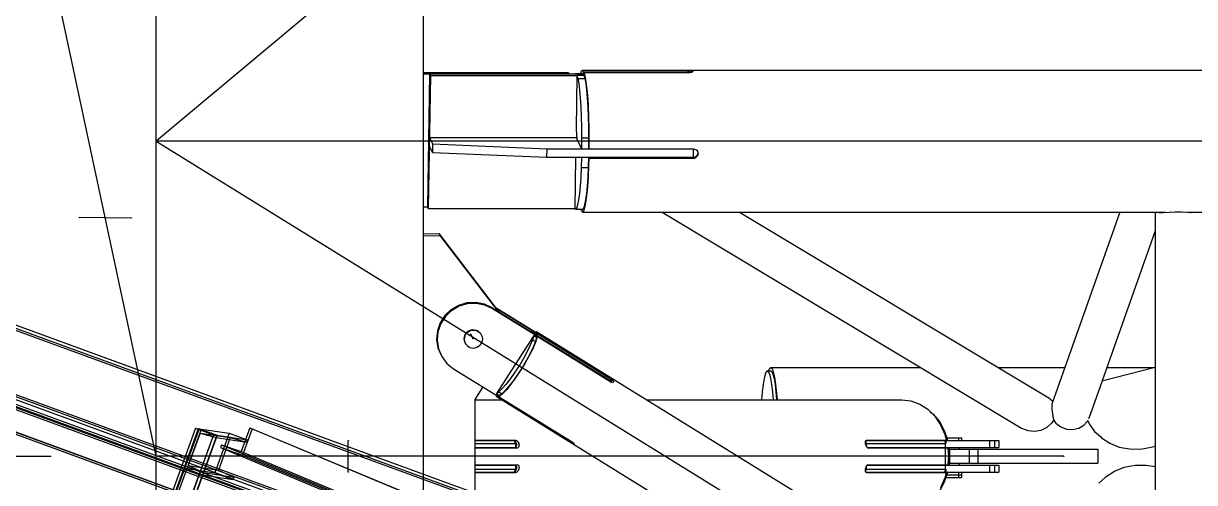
# Model space of a CAD drawing. Header units: millimetres. Extents: x 150209.93 to 150215.05, y 136675.65 to 136679.93.
# Drawn here: x 150213.6069 to 150213.6738, y 136676.4812 to 136676.5074 of the extents above; entities that cross this region are included whole.
import ezdxf

# ---------------------------------------------------------------- set-up
doc = ezdxf.new("R2010")
doc.units = ezdxf.units.MM
doc.header["$LTSCALE"] = 0.25
for name, pattern in [('CENTER', [50.8, 31.75, -6.35, 6.35, -6.35]), ('XKITLINE00', [0]), ('XKITLINE02', [4, 2, -2]), ('XKITLINE03', [6, 3, -1, 1, -1])]:
    doc.linetypes.add(name, pattern=pattern)

# ---------------------------------------------------------------- blocks, each defined once
blk = doc.blocks.new('çatıı')
at = {"color": 8, "linetype": 'CENTER'}
for p, q in [((25173.61, 5810.27), (23430, 4350.27)), ((23430, 3985.69), (23430, 5629.8)), ((23430, 4260.27), (23255, 5080.27)), ((24815.87, 4350.27), (23430, 4350.27)), ((23430, 4350.27), (23720.98, 4170.27)), ((23422.87, 4328.32), (23408.05, 4328.45)), ((23520.45, 4293.9), (23519.82, 4295.13)), ((23484.84, 4255.77), (23484.84, 4264.77)), ((23655.3, 4264.77), (23655.3, 4255.77)), ((22899.99, 4260.27), (23429.99, 4260.27)), ((23255, 3440.27), (23430, 4260.27)), ((23689.14, 4260.27), (23430, 4260.27))]:
    blk.add_line(p, q, dxfattribs=at)
at = {"color": 8, "linetype": 'XKITLINE00'}
for p, q in [((23506.2, 4402.03), (23506.2, 4116.03)), ((23506.2, 4369.85), (23547.72, 4369.85)), ((23506.2, 4369.5), (23547.9, 4369.5)), ((23508.06, 4369.5), (23507.45, 4331.49)), ((23508.29, 4369.06), (23507.67, 4331.05)), ((23508.06, 4369.5), (23508.29, 4369.06)), ((23508.06, 4369.5), (23552.12, 4369.5)), ((23508.29, 4369.06), (23550.11, 4369.06)), ((23547.72, 4369.85), (23547.9, 4369.5)), ((23549.59, 4369.64), (23549.5, 4369.5)), ((23549.59, 4369.64), (23551.59, 4369.64)), ((23549.59, 4369.64), (23549.89, 4369.55)), ((23550.11, 4369.12), (23549.87, 4353.75)), ((23549.89, 4369.55), (23551.88, 4369.55)), ((23549.89, 4369.55), (23549.89, 4369.5)), ((23550.11, 4369.12), (23552.11, 4369.12)), ((23550.11, 4369.12), (23550.38, 4368.14)), ((23550.38, 4368.14), (23552.38, 4368.14)), ((23550.38, 4368.14), (23550.63, 4366.71)), ((23551.36, 4370.27), (23551.15, 4369.64)), ((23551.36, 4370.27), (23551.69, 4370.57)), ((23551.59, 4369.64), (23551.88, 4369.55)), ((23551.69, 4370.57), (24815.87, 4370.57)), ((23551.69, 4370.57), (23551.89, 4370.38)), ((23551.89, 4370.38), (23551.87, 4369.56)), ((23551.88, 4369.55), (23551.88, 4369.5)), ((23551.89, 4370.38), (23581.76, 4370.38)), ((23552.11, 4369.12), (23552.38, 4368.14)), ((23552.13, 4369.91), (23552.12, 4369.09)), ((23552.13, 4369.91), (23582, 4369.91)), ((23552.13, 4369.91), (23552.32, 4369.35)), ((23552.32, 4369.35), (23552.61, 4367.86)), ((23552.38, 4368.14), (23552.63, 4366.71)), ((23552.61, 4367.86), (23552.88, 4365.83)), ((23581.76, 4370.38), (23581.75, 4369.91)), ((23581.76, 4370.38), (23582.11, 4370.38)), ((23582, 4369.91), (23582.35, 4369.92)), ((23582.11, 4370.38), (23582.45, 4370.37)), ((23582.11, 4370.38), (23582.11, 4369.91)), ((23582.35, 4369.92), (23582.66, 4369.96)), ((23582.45, 4370.37), (23582.75, 4370.35)), ((23582.66, 4369.96), (23582.92, 4370.01)), ((23582.75, 4370.35), (23582.99, 4370.32)), ((23582.92, 4370.01), (23583.11, 4370.09)), ((23582.99, 4370.32), (23583.15, 4370.3)), ((23583.11, 4370.09), (23583.21, 4370.17)), ((23583.15, 4370.3), (23583.23, 4370.27)), ((23583.23, 4370.27), (23583.21, 4370.17)), ((23550.63, 4366.71), (23550.86, 4364.85)), ((23550.86, 4364.85), (23551.06, 4362.62)), ((23552.63, 4366.71), (23552.85, 4364.85)), ((23552.85, 4364.85), (23553.05, 4362.62)), ((23552.88, 4365.83), (23553.1, 4363.32)), ((23551.06, 4362.62), (23551.22, 4360.08)), ((23553.05, 4362.62), (23553.21, 4360.08)), ((23553.1, 4363.32), (23553.29, 4360.42)), ((23551.22, 4360.08), (23551.34, 4357.28)), ((23553.21, 4360.08), (23553.34, 4357.28)), ((23553.29, 4360.42), (23553.43, 4357.22)), ((23551.34, 4357.28), (23551.43, 4354.31)), ((23553.34, 4357.28), (23553.42, 4354.31)), ((23553.43, 4357.22), (23553.51, 4353.8)), ((23508, 4351.29), (23507.96, 4348.83)), ((23508, 4351.29), (23508.9, 4349.54)), ((23508, 4351.29), (23550.02, 4351.29)), ((23549.87, 4353.75), (23550.05, 4350.85)), ((23551.43, 4354.31), (23551.46, 4351.23)), ((23551.46, 4351.23), (23551.45, 4348.12)), ((23551.46, 4351.23), (23553.45, 4351.23)), ((23553.42, 4354.31), (23553.45, 4351.23)), ((23553.45, 4351.23), (23553.44, 4348.12)), ((23553.51, 4353.8), (23553.54, 4350.27)), ((23507.96, 4348.83), (23508.86, 4347.08)), ((23508.9, 4349.54), (23508.86, 4347.08)), ((23508.9, 4349.54), (23541.49, 4348.13)), ((23541.49, 4348.13), (23541.45, 4345.67)), ((23541.49, 4348.13), (23551.45, 4348.13)), ((23550.05, 4350.85), (23551.45, 4348.12)), ((23551.45, 4348.12), (23553.44, 4348.12)), ((23553.44, 4348.13), (23553.49, 4348.13)), ((23553.45, 4348.23), (23553.52, 4348.08)), ((23553.54, 4350.27), (23553.52, 4348.08)), ((23553.52, 4348.08), (23583.4, 4348.08)), ((23583.31, 4348.08), (23583.27, 4345.67)), ((23583.4, 4348.08), (23583.74, 4348.03)), ((23583.74, 4348.03), (23584.07, 4347.9)), ((23584.07, 4347.9), (23584.34, 4347.68)), ((23508.86, 4347.08), (23541.45, 4345.67)), ((23541.45, 4345.67), (23551.41, 4345.67)), ((23549.74, 4345.67), (23549.5, 4330.99)), ((23551.41, 4345.66), (23551.32, 4342.72)), ((23551.41, 4345.67), (23583.27, 4345.67)), ((23551.41, 4345.67), (23551.41, 4345.66)), ((23551.41, 4345.66), (23553.41, 4345.66)), ((23553.41, 4345.66), (23553.32, 4342.72)), ((23553.4, 4345.67), (23553.41, 4345.66)), ((23553.4, 4345.63), (23583.25, 4345.63)), ((23553.4, 4345.57), (23553.48, 4345.42)), ((23553.48, 4345.42), (23553.43, 4343.33)), ((23553.48, 4345.42), (23583.35, 4345.42)), ((23581.6, 4345.67), (23581.6, 4345.63)), ((23583.25, 4345.63), (23583.6, 4345.67)), ((23583.25, 4345.63), (23583.35, 4345.42)), ((23583.35, 4345.42), (23583.7, 4345.46)), ((23583.6, 4345.67), (23583.92, 4345.8)), ((23583.6, 4345.67), (23583.7, 4345.46)), ((23583.7, 4345.46), (23584.03, 4345.6)), ((23583.92, 4345.8), (23584.21, 4346.01)), ((23584.03, 4345.6), (23584.31, 4345.8)), ((23584.43, 4346.28), (23584.21, 4346.01)), ((23584.53, 4346.07), (23584.31, 4345.8)), ((23584.34, 4347.68), (23584.55, 4347.4)), ((23584.57, 4346.6), (23584.43, 4346.28)), ((23584.51, 4347.47), (23584.58, 4347.28)), ((23584.67, 4346.39), (23584.53, 4346.07)), ((23584.55, 4347.4), (23584.69, 4347.08)), ((23584.62, 4346.95), (23584.57, 4346.6)), ((23584.58, 4347.28), (23584.62, 4346.95)), ((23584.73, 4346.75), (23584.67, 4346.39)), ((23584.69, 4347.08), (23584.73, 4346.75)), ((23551.32, 4342.72), (23551.19, 4339.96)), ((23551.32, 4342.72), (23553.32, 4342.72)), ((23553.32, 4342.72), (23553.19, 4339.96)), ((23553.43, 4343.33), (23553.29, 4340.12)), ((23551.19, 4339.96), (23551.02, 4337.47)), ((23553.19, 4339.96), (23553.02, 4337.47)), ((23553.29, 4340.12), (23553.1, 4337.23)), ((23550.82, 4335.31), (23550.59, 4333.53)), ((23551.02, 4337.47), (23550.82, 4335.31)), ((23552.81, 4335.31), (23552.58, 4333.53)), ((23552.88, 4334.72), (23552.61, 4332.69)), ((23553.02, 4337.47), (23552.81, 4335.31)), ((23553.1, 4337.23), (23552.88, 4334.72)), ((23506.2, 4331.49), (23507.45, 4331.49)), ((23507.45, 4331.49), (23507.67, 4331.05)), ((23507.67, 4331.05), (23549.5, 4331.05)), ((23550.06, 4331.3), (23549.78, 4330.9)), ((23550.33, 4332.18), (23550.06, 4331.3)), ((23550.59, 4333.53), (23550.33, 4332.18)), ((23552.05, 4331.3), (23551.77, 4330.9)), ((23552.32, 4331.2), (23552.01, 4330.28)), ((23552.32, 4332.18), (23552.05, 4331.3)), ((23552.58, 4333.53), (23552.32, 4332.18)), ((23552.61, 4332.69), (23552.32, 4331.2)), ((23549.5, 4330.99), (23549.78, 4330.9)), ((23549.78, 4330.9), (23551.77, 4330.9)), ((23551.15, 4330.9), (23551.24, 4330.64)), ((23551.25, 4330.9), (23551.24, 4330.64)), ((23551.24, 4330.64), (23551.49, 4330.64)), ((23551.5, 4330.9), (23551.48, 4330.17)), ((23551.48, 4330.17), (23551.69, 4329.97)), ((23551.69, 4329.97), (23552.01, 4330.28)), ((23551.69, 4329.97), (23718.24, 4329.97)), ((23574.43, 4329.97), (23677.1, 4268.35)), ((23596.58, 4329.97), (23684.9, 4276.97)), ((23705.14, 4329.97), (23685.75, 4275.16)), ((23715.28, 4329.97), (23715.28, 4190.31)), ((23716.12, 4329.97), (23716.37, 4329.93)), ((23716.37, 4329.93), (23716.94, 4329.87)), ((23716.54, 4329.97), (23716.7, 4329.95)), ((23716.7, 4329.95), (23717.2, 4329.9)), ((23716.94, 4329.87), (23717.63, 4329.94)), ((23717.63, 4329.94), (23719.22, 4330.03)), ((23719.22, 4330.03), (23720.98, 4330.07)), ((23720.98, 4330.07), (23722.74, 4330.06)), ((23722.74, 4330.06), (23724.33, 4330)), ((23724.33, 4330), (23725.59, 4329.89)), ((23724.6, 4329.97), (23962.54, 4329.97)), ((23725.44, 4329.91), (23725.85, 4329.97)), ((23725.59, 4329.89), (23725.71, 4329.87)), ((23725.71, 4329.87), (23726.32, 4329.97)), ((23715.28, 4324.69), (23696.79, 4272.43)), ((23506.2, 4323.8), (23510.73, 4323.87)), ((23506.2, 4323.27), (23511, 4323.35)), ((23510.73, 4323.87), (23527.72, 4301.64)), ((23510.73, 4323.87), (23511, 4323.35)), ((23511, 4323.35), (23527.47, 4301.79)), ((23518.74, 4304.16), (23521.21, 4304.28)), ((23521.21, 4304.28), (23523.63, 4303.81)), ((23512.41, 4300.51), (23514.21, 4302.22)), ((23512.55, 4300.24), (23514.34, 4301.95)), ((23514.21, 4302.22), (23516.36, 4303.46)), ((23514.34, 4301.95), (23516.49, 4303.2)), ((23516.36, 4303.46), (23518.74, 4304.16)), ((23516.49, 4303.2), (23518.87, 4303.9)), ((23518.87, 4303.9), (23521.34, 4304.02)), ((23521.34, 4304.02), (23523.76, 4303.55)), ((23523.63, 4303.81), (23523.76, 4303.55)), ((23523.63, 4303.81), (23525.86, 4302.79)), ((23523.76, 4303.55), (23525.99, 4302.52)), ((23525.86, 4302.79), (23525.99, 4302.52)), ((23525.86, 4302.79), (23559.64, 4281.89)), ((23525.99, 4302.52), (23538.82, 4294.59)), ((23526.77, 4302.88), (23538.19, 4295.81)), ((23527.03, 4302.54), (23537.5, 4296.06)), ((23511.08, 4298.43), (23510.28, 4296.1)), ((23511.21, 4298.17), (23510.41, 4295.84)), ((23512.41, 4300.51), (23511.08, 4298.43)), ((23512.55, 4300.24), (23511.21, 4298.17)), ((23510.28, 4296.1), (23510.06, 4293.66)), ((23510.41, 4295.84), (23510.2, 4293.4)), ((23517.9, 4294.32), (23517.86, 4293.81)), ((23518.04, 4294.8), (23517.9, 4294.32)), ((23518.11, 4294.66), (23517.97, 4294.18)), ((23518.27, 4295.25), (23518.04, 4294.8)), ((23518.34, 4295.11), (23518.11, 4294.66)), ((23518.59, 4295.65), (23518.27, 4295.25)), ((23518.27, 4295.25), (23518.34, 4295.11)), ((23518.66, 4295.51), (23518.34, 4295.11)), ((23518.59, 4295.65), (23518.97, 4295.98)), ((23518.66, 4295.51), (23519.04, 4295.84)), ((23518.97, 4295.98), (23519.42, 4296.23)), ((23519.04, 4295.84), (23519.49, 4296.09)), ((23519.42, 4296.23), (23519.9, 4296.4)), ((23519.49, 4296.09), (23519.97, 4296.26)), ((23519.9, 4296.4), (23520.4, 4296.46)), ((23519.97, 4296.26), (23520.47, 4296.32)), ((23520.4, 4296.46), (23520.91, 4296.43)), ((23520.47, 4296.32), (23520.98, 4296.29)), ((23520.91, 4296.43), (23521.4, 4296.3)), ((23520.98, 4296.29), (23521.47, 4296.16)), ((23521.4, 4296.3), (23521.85, 4296.08)), ((23521.47, 4296.16), (23521.92, 4295.94)), ((23521.85, 4296.08), (23521.92, 4295.94)), ((23521.85, 4296.08), (23522.25, 4295.77)), ((23521.92, 4295.94), (23522.32, 4295.63)), ((23522.25, 4295.77), (23522.58, 4295.4)), ((23522.32, 4295.63), (23522.65, 4295.26)), ((23522.65, 4295.26), (23522.9, 4294.82)), ((23522.9, 4294.82), (23523.05, 4294.35)), ((23523.05, 4294.35), (23523.11, 4293.85)), ((23537.78, 4294.77), (23527.11, 4278.17)), ((23537.54, 4296.12), (23537.28, 4295.72)), ((23537.78, 4294.77), (23537.41, 4293.54)), ((23537.54, 4296.12), (23537.69, 4296.06)), ((23537.69, 4296.06), (23538.53, 4295.54)), ((23537.69, 4296.06), (23537.8, 4295.93)), ((23537.78, 4294.77), (23538.62, 4294.25)), ((23537.8, 4295.93), (23537.86, 4295.73)), ((23537.88, 4295.45), (23537.84, 4295.39)), ((23537.86, 4295.73), (23538.7, 4295.21)), ((23537.86, 4295.73), (23537.88, 4295.45)), ((23537.88, 4295.45), (23538.71, 4294.93)), ((23538.19, 4295.81), (23538.24, 4295.72)), ((23538.21, 4295.78), (23538.41, 4295.65)), ((23538.62, 4294.25), (23538.25, 4293.02)), ((23538.57, 4295.9), (23538.39, 4295.63)), ((23538.53, 4295.54), (23538.64, 4295.41)), ((23538.57, 4295.9), (23538.85, 4295.75)), ((23538.82, 4294.59), (23538.6, 4294.26)), ((23538.81, 4294.55), (23538.62, 4294.25)), ((23538.64, 4295.41), (23538.7, 4295.21)), ((23538.91, 4295.24), (23538.67, 4294.87)), ((23538.71, 4294.93), (23538.67, 4294.87)), ((23538.81, 4294.55), (23538.69, 4294.01)), ((23538.7, 4295.21), (23538.71, 4294.93)), ((23538.75, 4294.71), (23538.82, 4294.59)), ((23538.75, 4294.71), (23559.71, 4281.75)), ((23538.81, 4294.55), (23559.76, 4281.58)), ((23538.85, 4295.75), (23538.91, 4295.24)), ((23538.85, 4295.75), (23658.68, 4221.62)), ((23538.91, 4295.24), (23559.86, 4282.27)), ((23510.06, 4293.66), (23510.44, 4291.25)), ((23510.2, 4293.4), (23510.58, 4290.99)), ((23510.44, 4291.25), (23511.4, 4289.01)), ((23510.58, 4290.99), (23511.53, 4288.75)), ((23517.86, 4293.81), (23517.92, 4293.32)), ((23517.92, 4293.32), (23518.08, 4292.84)), ((23517.97, 4294.18), (23517.93, 4293.68)), ((23517.93, 4293.68), (23517.99, 4293.18)), ((23517.99, 4293.18), (23518.15, 4292.7)), ((23518.08, 4292.84), (23518.15, 4292.7)), ((23518.15, 4292.7), (23518.4, 4292.27)), ((23518.4, 4292.27), (23518.73, 4291.89)), ((23518.73, 4291.89), (23519.12, 4291.59)), ((23519.12, 4291.59), (23519.58, 4291.37)), ((23519.58, 4291.37), (23520.06, 4291.24)), ((23520.06, 4291.24), (23520.57, 4291.2)), ((23520.57, 4291.2), (23521.07, 4291.27)), ((23521.07, 4291.27), (23521.56, 4291.43)), ((23521.56, 4291.43), (23522, 4291.68)), ((23522, 4291.68), (23522.39, 4292.02)), ((23522.7, 4292.41), (23522.39, 4292.02)), ((23522.93, 4292.87), (23522.7, 4292.41)), ((23523.07, 4293.35), (23522.93, 4292.87)), ((23523.11, 4293.85), (23523.07, 4293.35)), ((23536.78, 4291.98), (23535.92, 4290.19)), ((23537.62, 4291.47), (23536.76, 4289.67)), ((23537.41, 4293.54), (23536.78, 4291.98)), ((23538.18, 4292.55), (23537.4, 4290.8)), ((23537.41, 4293.54), (23538.25, 4293.02)), ((23538.25, 4293.02), (23537.62, 4291.47)), ((23538.69, 4294.01), (23538.18, 4292.55)), ((23511.4, 4289.01), (23511.53, 4288.75)), ((23511.53, 4288.75), (23513, 4286.81)), ((23534.87, 4288.25), (23533.69, 4286.25)), ((23535.71, 4287.73), (23534.53, 4285.73)), ((23535.92, 4290.19), (23534.87, 4288.25)), ((23536.4, 4288.83), (23535.23, 4286.76)), ((23536.76, 4289.67), (23535.71, 4287.73)), ((23537.4, 4290.8), (23536.4, 4288.83)), ((23513, 4286.81), (23514.91, 4285.28)), ((23514.91, 4285.28), (23527.74, 4277.35)), ((23532.43, 4284.29), (23531.16, 4282.47)), ((23533.69, 4286.25), (23532.43, 4284.29)), ((23533.94, 4284.67), (23532.61, 4282.68)), ((23534.53, 4285.73), (23533.27, 4283.77)), ((23535.23, 4286.76), (23533.94, 4284.67)), ((23604.18, 4284.43), (23603.87, 4283.69)), ((23604.18, 4284.43), (23604.49, 4284.67)), ((23604.49, 4284.67), (23604.81, 4284.43)), ((23604.49, 4284.67), (23605.49, 4284.67)), ((23604.81, 4284.43), (23605.12, 4283.69)), ((23605.13, 4285.36), (23604.87, 4284.67)), ((23605.13, 4285.36), (23605.49, 4285.67)), ((23605.49, 4285.67), (23605.85, 4285.36)), ((23605.49, 4285.67), (23648.24, 4285.67)), ((23605.49, 4284.67), (23605.8, 4284.43)), ((23605.8, 4284.43), (23606.11, 4283.69)), ((23605.85, 4285.36), (23606.2, 4284.43)), ((23606.2, 4284.43), (23606.54, 4282.91)), ((23670.39, 4285.67), (23689.47, 4285.67)), ((23700.06, 4281.87), (23715.28, 4285.76)), ((23701.4, 4285.67), (23714.96, 4285.67)), ((23529.93, 4280.88), (23528.81, 4279.59)), ((23531.16, 4282.47), (23529.93, 4280.88)), ((23531.29, 4280.88), (23530.06, 4279.37)), ((23532, 4281.95), (23530.77, 4280.36)), ((23532.61, 4282.68), (23531.29, 4280.88)), ((23533.27, 4283.77), (23532, 4281.95)), ((23559.86, 4282.27), (23559.63, 4281.91)), ((23559.64, 4281.89), (23559.71, 4281.75)), ((23559.71, 4281.75), (23559.67, 4281.64)), ((23559.69, 4281.79), (23559.82, 4281.71)), ((23559.76, 4281.58), (23559.99, 4281.47)), ((23560.09, 4282.12), (23559.82, 4281.71)), ((23559.82, 4281.71), (23560.02, 4281.55)), ((23559.86, 4282.27), (23560.09, 4282.12)), ((23559.99, 4281.47), (23560.2, 4281.4)), ((23560.02, 4281.55), (23560.18, 4281.41)), ((23560.09, 4282.12), (23560.29, 4281.97)), ((23560.2, 4281.4), (23560.38, 4281.39)), ((23560.29, 4281.97), (23560.45, 4281.82)), ((23560.38, 4281.39), (23560.5, 4281.44)), ((23560.45, 4281.82), (23560.54, 4281.72)), ((23560.56, 4281.54), (23560.5, 4281.44)), ((23560.54, 4281.72), (23560.55, 4281.68)), ((23560.55, 4281.68), (23560.56, 4281.54)), ((23603.57, 4282.47), (23603.29, 4280.8)), ((23603.87, 4283.69), (23603.57, 4282.47)), ((23605.12, 4283.69), (23605.41, 4282.47)), ((23605.41, 4282.47), (23605.69, 4280.8)), ((23606.11, 4283.69), (23606.41, 4282.47)), ((23606.41, 4282.47), (23606.69, 4280.8)), ((23606.54, 4282.91), (23606.85, 4280.82)), ((23523.26, 4280.12), (23520.96, 4276.53)), ((23527.03, 4277.78), (23527.07, 4277.42)), ((23527.11, 4278.17), (23527.86, 4278.67)), ((23527.11, 4278.17), (23527.95, 4277.65)), ((23527.94, 4277.66), (23527.74, 4277.35)), ((23527.95, 4277.65), (23527.76, 4277.36)), ((23527.86, 4278.67), (23528.81, 4279.59)), ((23527.86, 4278.67), (23528.7, 4278.15)), ((23527.95, 4277.65), (23528.7, 4278.15)), ((23528.08, 4277.49), (23528.97, 4278.22)), ((23528.7, 4278.15), (23529.65, 4279.07)), ((23530.06, 4279.37), (23528.97, 4278.22)), ((23530.77, 4280.36), (23529.65, 4279.07)), ((23603.04, 4278.72), (23602.83, 4276.42)), ((23603.29, 4280.8), (23603.04, 4278.72)), ((23605.69, 4280.8), (23605.95, 4278.72)), ((23605.95, 4278.72), (23606.15, 4276.42)), ((23606.69, 4280.8), (23606.94, 4278.72)), ((23606.85, 4280.82), (23607.12, 4278.24)), ((23606.94, 4278.72), (23607.15, 4276.42)), ((23607.12, 4278.24), (23607.26, 4276.42)), ((23520.96, 4276.53), (23520.96, 4238.44)), ((23520.96, 4276.42), (23528.67, 4276.42)), ((23527.07, 4277.42), (23527.36, 4277.26)), ((23527.07, 4277.42), (23646.9, 4203.29)), ((23527.5, 4277.49), (23527.36, 4277.26)), ((23527.36, 4277.26), (23548.31, 4264.3)), ((23527.76, 4277.36), (23528.08, 4277.49)), ((23527.76, 4277.36), (23548.72, 4264.39)), ((23527.77, 4277.41), (23527.79, 4277.4)), ((23570.09, 4276.42), (23642.91, 4276.42)), ((23642.91, 4276.42), (23645.5, 4276.11)), ((23645.5, 4276.11), (23648, 4275.2)), ((23648, 4275.2), (23650.29, 4273.7)), ((23684.9, 4276.97), (23685.37, 4276.57)), ((23685.37, 4276.57), (23686.04, 4276)), ((23685.75, 4275.16), (23685.75, 4273.88)), ((23650.29, 4273.7), (23652.31, 4271.69)), ((23650.93, 4273.07), (23651.85, 4272.33)), ((23651.85, 4272.33), (23653.62, 4270.19)), ((23652.31, 4271.69), (23653.96, 4269.25)), ((23685.75, 4273.88), (23685.73, 4273.67)), ((23685.73, 4273.67), (23686.04, 4271.84)), ((23686.04, 4271.84), (23686.06, 4271.61)), ((23686.06, 4271.61), (23686.33, 4270.57)), ((23696.79, 4272.43), (23696.23, 4271)), ((23696.81, 4272.7), (23696.79, 4272.43)), ((23653.62, 4270.19), (23655.02, 4267.67)), ((23653.96, 4269.25), (23655.19, 4266.46)), ((23654.65, 4267.67), (23655.02, 4267.67)), ((23655.02, 4267.67), (23655.98, 4264.87)), ((23677.1, 4268.35), (23678.87, 4267.64)), ((23678.87, 4267.64), (23680.8, 4267.44)), ((23680.8, 4267.44), (23682.72, 4267.77)), ((23682.72, 4267.77), (23684.43, 4268.6)), ((23684.43, 4268.6), (23685.61, 4269.71)), ((23685.61, 4269.71), (23685.78, 4269.85)), ((23686.3, 4270.69), (23685.78, 4269.85)), ((23686.33, 4270.57), (23686.62, 4270.16)), ((23686.62, 4270.16), (23686.89, 4269.77)), ((23686.89, 4269.77), (23688.28, 4268.67)), ((23688.28, 4268.67), (23689.94, 4268.02)), ((23689.94, 4268.02), (23691.71, 4267.89)), ((23691.71, 4267.89), (23693.43, 4268.29)), ((23693.43, 4268.29), (23694.91, 4269.18)), ((23695.76, 4270.16), (23694.91, 4269.18)), ((23695.9, 4270.32), (23695.76, 4270.16)), ((23696.04, 4270.53), (23695.9, 4270.32)), ((23695.97, 4270.4), (23696.35, 4269.71)), ((23696.35, 4269.71), (23696.41, 4269.53)), ((23696.41, 4269.53), (23697.92, 4267.4)), ((23520.96, 4264.87), (23532.64, 4264.87)), ((23520.96, 4264.77), (23532.18, 4264.77)), ((23531.92, 4264.87), (23532.11, 4264.83)), ((23532.11, 4264.83), (23532.83, 4264.83)), ((23532.11, 4264.83), (23532.3, 4264.7)), ((23532.18, 4264.77), (23532.56, 4263.97)), ((23532.3, 4264.7), (23532.49, 4264.5)), ((23532.49, 4264.5), (23532.65, 4264.23)), ((23532.64, 4264.87), (23532.83, 4264.83)), ((23532.65, 4264.23), (23532.78, 4263.93)), ((23532.83, 4264.83), (23533.02, 4264.7)), ((23533.02, 4264.7), (23533.21, 4264.5)), ((23533.21, 4264.5), (23533.37, 4264.23)), ((23533.37, 4264.23), (23533.49, 4263.93)), ((23548.31, 4264.3), (23548.54, 4264.16)), ((23548.47, 4264.55), (23548.32, 4264.3)), ((23548.7, 4264.41), (23548.54, 4264.16)), ((23548.54, 4264.16), (23548.76, 4264.03)), ((23548.72, 4264.39), (23548.93, 4264.25)), ((23548.93, 4264.25), (23549.09, 4264.12)), ((23632.47, 4264.5), (23632.44, 4264.23)), ((23632.44, 4264.23), (23632.46, 4263.93)), ((23632.55, 4264.7), (23632.47, 4264.5)), ((23632.49, 4264.55), (23632.76, 4263.97)), ((23632.68, 4264.83), (23632.55, 4264.7)), ((23632.63, 4264.77), (23670.6, 4264.77)), ((23632.68, 4264.83), (23632.85, 4264.87)), ((23632.85, 4264.87), (23655.58, 4264.87)), ((23650.7, 4264.87), (23650.7, 4264.77)), ((23652.69, 4264.87), (23652.69, 4264.77)), ((23655.12, 4264.77), (23655.5, 4263.97)), ((23655.19, 4266.46), (23655.58, 4264.87)), ((23655.5, 4264.77), (23655.5, 4263.97)), ((23655.58, 4264.87), (23655.98, 4264.87)), ((23655.74, 4265.57), (23659.9, 4265.57)), ((23659.09, 4265.57), (23659.09, 4264.77)), ((23659.9, 4265.57), (23659.9, 4264.77)), ((23667.89, 4264.77), (23667.89, 4262.77)), ((23669.34, 4264.77), (23669.34, 4262.77)), ((23670.6, 4264.77), (23670.6, 4262.77)), ((23697.92, 4267.4), (23699.62, 4265.88)), ((23699.62, 4265.88), (23699.95, 4265.54)), ((23699.95, 4265.54), (23702.27, 4264)), ((23520.96, 4263.97), (23532.56, 4263.97)), ((23520.96, 4262.77), (23532.56, 4262.77)), ((23520.96, 4262.67), (23533.06, 4262.67)), ((23532.37, 4262.67), (23532.54, 4262.72)), ((23532.54, 4262.72), (23532.69, 4262.85)), ((23532.54, 4262.72), (23533.23, 4262.72)), ((23532.56, 4263.97), (23532.56, 4262.77)), ((23532.81, 4263.05), (23532.69, 4262.85)), ((23532.78, 4263.93), (23532.85, 4263.62)), ((23532.87, 4263.26), (23532.81, 4263.05)), ((23532.85, 4263.62), (23532.88, 4263.32)), ((23532.88, 4263.32), (23532.87, 4263.26)), ((23533.06, 4262.67), (23533.23, 4262.72)), ((23533.23, 4262.72), (23533.39, 4262.85)), ((23533.5, 4263.05), (23533.39, 4262.85)), ((23533.49, 4263.93), (23533.57, 4263.62)), ((23533.58, 4263.32), (23533.5, 4263.05)), ((23533.57, 4263.62), (23533.59, 4263.43)), ((23533.59, 4263.43), (23533.58, 4263.32)), ((23548.76, 4264.03), (23548.94, 4263.91)), ((23548.94, 4263.91), (23549.05, 4263.85)), ((23549.05, 4263.85), (23549.09, 4263.84)), ((23549.09, 4264.12), (23549.2, 4264)), ((23549.09, 4263.84), (23549.19, 4263.85)), ((23549.23, 4263.91), (23549.19, 4263.85)), ((23549.2, 4264), (23549.23, 4263.91)), ((23632.46, 4263.93), (23632.54, 4263.62)), ((23632.54, 4263.62), (23632.62, 4263.43)), ((23632.62, 4263.43), (23632.65, 4263.32)), ((23632.65, 4263.32), (23632.77, 4263.05)), ((23632.76, 4263.97), (23655.5, 4263.97)), ((23632.76, 4263.97), (23632.76, 4263.06)), ((23632.77, 4263.05), (23632.92, 4262.85)), ((23632.92, 4262.85), (23633.09, 4262.72)), ((23633.02, 4262.77), (23670.6, 4262.77)), ((23633.09, 4262.72), (23633.27, 4262.67)), ((23633.27, 4262.67), (23656, 4262.67)), ((23651.37, 4262.77), (23651.37, 4262.67)), ((23656, 4262.67), (23656.2, 4260.27)), ((23656, 4262.67), (23656.4, 4262.67)), ((23656.1, 4261.48), (23656.52, 4261.48)), ((23656.4, 4262.67), (23656.52, 4261.48)), ((23656.44, 4262.27), (23659.37, 4262.27)), ((23656.52, 4261.48), (23656.56, 4260.27)), ((23659.24, 4262.77), (23659.24, 4262.27)), ((23659.37, 4262.27), (23698.88, 4262.27)), ((23662.14, 4262.27), (23662.14, 4258.27)), ((23664.65, 4262.27), (23664.65, 4258.27)), ((23698.88, 4262.27), (23698.88, 4258.27)), ((23702.27, 4264), (23704.99, 4262.92)), ((23704.99, 4262.92), (23707.96, 4262.36)), ((23707.96, 4262.36), (23711.05, 4262.33)), ((23711.05, 4262.33), (23714.1, 4262.85)), ((23714.1, 4262.85), (23715.28, 4263.15)), ((23520.96, 4257.87), (23533.06, 4257.87)), ((23520.96, 4257.77), (23532.56, 4257.77)), ((23532.37, 4257.87), (23532.54, 4257.83)), ((23532.54, 4257.83), (23533.23, 4257.83)), ((23532.54, 4257.83), (23532.69, 4257.7)), ((23532.56, 4257.77), (23532.56, 4256.58)), ((23532.69, 4257.7), (23532.81, 4257.5)), ((23532.81, 4257.5), (23532.87, 4257.29)), ((23533.06, 4257.87), (23533.23, 4257.83)), ((23533.23, 4257.83), (23533.39, 4257.7)), ((23533.39, 4257.7), (23533.5, 4257.5)), ((23533.5, 4257.5), (23533.58, 4257.23)), ((23632.77, 4257.5), (23632.65, 4257.23)), ((23632.76, 4257.49), (23632.76, 4256.58)), ((23632.92, 4257.7), (23632.77, 4257.5)), ((23632.92, 4257.7), (23633.09, 4257.83)), ((23633.02, 4257.77), (23670.6, 4257.77)), ((23633.09, 4257.83), (23633.27, 4257.87)), ((23633.27, 4257.87), (23656, 4257.87)), ((23651.37, 4257.87), (23651.37, 4257.77)), ((23656.2, 4260.27), (23656, 4257.87)), ((23656, 4257.87), (23656.4, 4257.87)), ((23656.1, 4259.07), (23656.52, 4259.07)), ((23656.52, 4259.07), (23656.4, 4257.87)), ((23656.44, 4258.27), (23698.88, 4258.27)), ((23656.56, 4260.27), (23656.52, 4259.07)), ((23659.24, 4258.27), (23659.24, 4257.77)), ((23667.89, 4257.77), (23667.89, 4255.77)), ((23669.34, 4257.77), (23669.34, 4255.77)), ((23670.6, 4257.77), (23670.6, 4255.77)), ((23706.43, 4257.13), (23709.52, 4257.71)), ((23709.52, 4257.71), (23712.72, 4257.74)), ((23712.72, 4257.74), (23715.28, 4257.34)), ((23520.96, 4256.58), (23532.56, 4256.58)), ((23520.96, 4255.77), (23532.18, 4255.77)), ((23520.96, 4255.67), (23532.64, 4255.67)), ((23531.92, 4255.67), (23532.11, 4255.72)), ((23532.11, 4255.72), (23532.3, 4255.85)), ((23532.11, 4255.72), (23532.83, 4255.72)), ((23532.56, 4256.58), (23532.18, 4255.77)), ((23532.49, 4256.05), (23532.3, 4255.85)), ((23532.65, 4256.32), (23532.49, 4256.05)), ((23532.64, 4255.67), (23532.83, 4255.72)), ((23532.78, 4256.62), (23532.65, 4256.32)), ((23532.85, 4256.93), (23532.78, 4256.62)), ((23532.83, 4255.72), (23533.02, 4255.85)), ((23532.88, 4257.23), (23532.85, 4256.93)), ((23532.87, 4257.29), (23532.88, 4257.23)), ((23533.21, 4256.05), (23533.02, 4255.85)), ((23533.37, 4256.32), (23533.21, 4256.05)), ((23533.49, 4256.62), (23533.37, 4256.32)), ((23533.57, 4256.93), (23533.49, 4256.62)), ((23533.59, 4257.12), (23533.57, 4256.93)), ((23533.58, 4257.23), (23533.59, 4257.12)), ((23632.46, 4256.62), (23632.44, 4256.32)), ((23632.44, 4256.32), (23632.47, 4256.05)), ((23632.54, 4256.93), (23632.46, 4256.62)), ((23632.47, 4256.05), (23632.55, 4255.85)), ((23632.76, 4256.58), (23632.49, 4256)), ((23632.62, 4257.12), (23632.54, 4256.93)), ((23632.55, 4255.85), (23632.68, 4255.72)), ((23632.65, 4257.23), (23632.62, 4257.12)), ((23632.63, 4255.77), (23655.12, 4255.77)), ((23632.68, 4255.72), (23632.85, 4255.67)), ((23632.76, 4256.58), (23655.5, 4256.58)), ((23632.85, 4255.67), (23655.58, 4255.67)), ((23650.7, 4255.77), (23650.7, 4255.67)), ((23652.69, 4255.77), (23652.69, 4255.67)), ((23655.98, 4255.67), (23655.02, 4252.88)), ((23655.5, 4256.58), (23655.12, 4255.77)), ((23655.12, 4255.77), (23669.34, 4255.77)), ((23655.58, 4255.67), (23655.19, 4254.09)), ((23655.47, 4254.17), (23659.9, 4254.17)), ((23655.5, 4256.58), (23655.5, 4255.77)), ((23655.58, 4255.67), (23655.98, 4255.67)), ((23655.74, 4254.97), (23659.9, 4254.97)), ((23655.74, 4254.97), (23659.9, 4254.97)), ((23659.09, 4255.77), (23659.09, 4254.97)), ((23659.09, 4254.97), (23659.09, 4254.17)), ((23659.9, 4255.77), (23659.9, 4254.97)), ((23659.9, 4254.97), (23659.9, 4254.17)), ((23669.34, 4255.77), (23670.6, 4255.77)), ((23699.12, 4252.64), (23700.89, 4254.16)), ((23701.22, 4254.5), (23700.89, 4254.16)), ((23701.22, 4254.5), (23703.62, 4256.04)), ((23703.62, 4256.04), (23706.43, 4257.13)), ((23655.02, 4252.88), (23653.62, 4250.36)), ((23655.19, 4254.09), (23653.96, 4251.3)), ((23654.65, 4252.88), (23655.02, 4252.88))]:
    blk.add_line(p, q, dxfattribs=at)
at = {"color": 116, "linetype": 'XKITLINE02', "true_color": 0x136734}
for p, q in [((23386.22, 4298.19), (23640.55, 4205.23)), ((23386.36, 4299.04), (23629.34, 4210.23)), ((23386.67, 4298.93), (23536.61, 4244.12)), ((23386.39, 4297.56), (23641, 4204.5)), ((23374.53, 4279.26), (23628.3, 4186.52)), ((23374.64, 4280.08), (23628.32, 4187.37)), ((23375.58, 4279.45), (23629.86, 4186.53)), ((23375.86, 4280.3), (23506.2, 4232.67)), ((23382.93, 4279), (23506.2, 4233.95)), ((23383.08, 4279.85), (23636.72, 4187.15)), ((23383.44, 4280.28), (23637.4, 4187.47)), ((23372.91, 4272.73), (23506.2, 4224.02)), ((23372.96, 4272.74), (23506.2, 4224.05)), ((23374.07, 4272.94), (23506.2, 4224.66)), ((23374.13, 4272.95), (23506.2, 4224.69)), ((23441.17, 4268.32), (23398.78, 4151.81)), ((23441.92, 4268.07), (23399.53, 4151.56)), ((23442.21, 4268.16), (23399.82, 4151.65)), ((23442.77, 4267.94), (23400.38, 4151.43)), ((23442.21, 4268.16), (23438.1, 4256.89)), ((23441.17, 4268.32), (23446.32, 4266.44)), ((23441.17, 4268.32), (23442.21, 4268.16)), ((23441.92, 4268.07), (23442.77, 4267.94)), ((23441.92, 4268.07), (23446.38, 4266.43)), ((23442.21, 4268.16), (23447.35, 4266.28)), ((23442.21, 4268.16), (23447.35, 4266.28)), ((23442.21, 4268.16), (23450.82, 4266.85)), ((23442.77, 4267.94), (23447.29, 4266.29)), ((23456.71, 4268.37), (23454.26, 4261.6)), ((23457.34, 4268.16), (23454.62, 4260.64)), ((23456.71, 4268.37), (23457.34, 4268.16)), ((23456.71, 4268.37), (23524.38, 4240.23)), ((23457.34, 4268.16), (23525.01, 4240.02)), ((23446.32, 4266.44), (23403.93, 4149.93)), ((23446.38, 4266.43), (23403.99, 4149.92)), ((23447.29, 4266.29), (23404.91, 4149.78)), ((23447.35, 4266.28), (23404.96, 4149.77)), ((23442.5, 4266.92), (23439.12, 4257.65)), ((23442.5, 4266.92), (23447.12, 4265.64)), ((23442.5, 4266.92), (23451.11, 4265.61)), ((23446.32, 4266.44), (23446.38, 4266.43)), ((23450.82, 4266.85), (23446.72, 4255.58)), ((23447.35, 4266.28), (23447.12, 4265.64)), ((23447.12, 4265.64), (23455.74, 4264.33)), ((23447.29, 4266.29), (23447.35, 4266.28)), ((23447.35, 4266.28), (23455.97, 4264.97)), ((23451.11, 4265.61), (23447.74, 4256.34)), ((23450.82, 4266.85), (23455.97, 4264.97)), ((23451.11, 4265.61), (23455.74, 4264.33)), ((23455.97, 4264.97), (23455.74, 4264.33)), ((23448.59, 4263.53), (23448.32, 4262.77)), ((23448.32, 4262.77), (23454.62, 4260.64)), ((23448.32, 4262.77), (23515.99, 4234.63)), ((23448.59, 4263.53), (23454.26, 4261.6)), ((23448.59, 4263.53), (23516.26, 4235.39)), ((23454.26, 4261.6), (23521.92, 4233.46)), ((23439.12, 4257.65), (23443.48, 4255.65)), ((23439.12, 4257.65), (23447.74, 4256.34)), ((23454.62, 4260.64), (23522.28, 4232.5)), ((23438.1, 4256.89), (23443.25, 4255.01)), ((23438.1, 4256.89), (23446.72, 4255.58)), ((23443.48, 4255.65), (23443.25, 4255.01)), ((23443.25, 4255.01), (23451.87, 4253.69)), ((23443.48, 4255.65), (23452.1, 4254.33)), ((23446.72, 4255.58), (23451.87, 4253.69)), ((23447.74, 4256.34), (23452.1, 4254.33)), ((23452.1, 4254.33), (23451.87, 4253.69))]:
    blk.add_line(p, q, dxfattribs=at)
at = {"color": 1, "linetype": 'XKITLINE03'}
for p, q in [((23399.82, 4151.65), (23442.21, 4268.16)), ((23454.62, 4260.64), (23522.28, 4232.5)), ((23438.1, 4256.89), (23446.72, 4255.58))]:
    blk.add_line(p, q, dxfattribs=at)
at = {"color": 8, "linetype": 'XKITLINE00'}
for centre in [(23430, 4350.27), (23430, 4350.27), (23430, 4350.27), (23408.05, 4328.45), (23422.87, 4328.32), (23519.82, 4295.13), (23520.45, 4293.9), (23484.84, 4264.77), (23655.3, 4264.77), (23429.99, 4260.27), (23430, 4260.27), (23430, 4260.27), (23430, 4260.27), (23689.14, 4260.27), (23484.84, 4255.77), (23655.3, 4255.77)]:
    blk.add_circle(centre, 0.05, dxfattribs=at)
at = {"color": 1, "linetype": 'XKITLINE00'}
for centre in [(23442.21, 4268.16), (23454.62, 4260.64), (23438.1, 4256.89), (23446.72, 4255.58)]:
    blk.add_circle(centre, 0.05, dxfattribs=at)

msp = doc.modelspace()

# ---------------------------------------------------------------- block references
at = {"xscale": 0.0002000170049888334, "yscale": 0.0002000170049888334, "zscale": 0.0002000170049888334}
msp.add_blockref('çatıı', (150208.928067, 136675.630592), dxfattribs=at)

doc.saveas('drawing.dxf')
